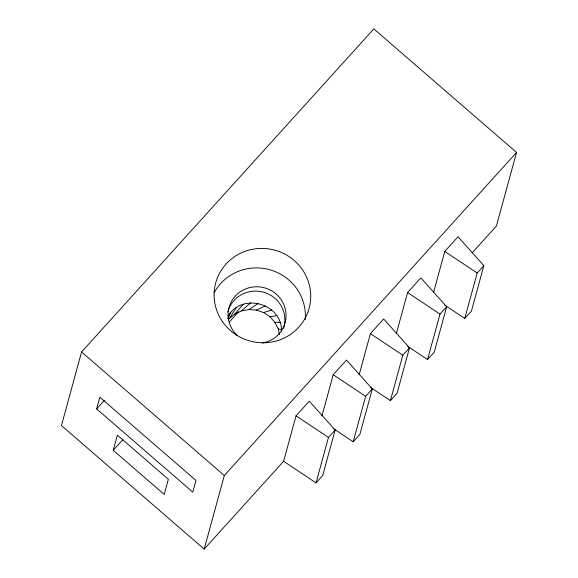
<?xml version="1.0" encoding="UTF-8"?>
<svg xmlns="http://www.w3.org/2000/svg" width="578" height="578" viewBox="0 0 578 578"><rect width="100%" height="100%" fill="white"/><g stroke="black" fill="none" stroke-linecap="round" stroke-linejoin="round"><path stroke-width="0.87" d="M281.515 331.208C282.295 303.508 241.734 292.1 228.057 316.26M472.219 252.781L496.423 226.027L516.551 152.44L373.822 28.9L81.577 351.973L61.449 425.56L204.179 549.1L283.61 461.295L296.037 415.842L309.309 401.175L335.146 430.025L322.712 475.477L316.029 482.868L283.61 461.295M96.627 408.899L99.828 397.209L195.949 480.412L192.756 492.102L96.627 408.899L104.495 400.2M113.223 450.298L117.37 435.147L168.343 479.27L164.195 494.421L113.223 450.298L122.904 439.591M204.179 549.1L224.307 475.513L516.551 152.44M321.96 415.9L333.224 374.739L346.489 360.072L372.326 388.922L359.892 434.374L353.209 441.765L334.048 429.013M316.029 482.868L328.463 437.416L335.146 430.025M359.14 374.797L370.404 333.636L383.669 318.969L409.506 347.819L397.072 393.271L390.388 400.662L370.491 387.426M353.209 441.765L365.643 396.313L372.326 388.922M396.32 333.694L407.584 292.533L420.849 277.866L446.686 306.723L434.251 352.168L427.568 359.559L407.671 346.323M390.388 400.662L402.823 355.21L409.506 347.819M433.5 292.598L444.764 251.43L458.029 236.763L483.865 265.62L471.431 311.065L464.748 318.456L444.85 305.22M427.568 359.559L440.002 314.107L446.686 306.723M464.748 318.456L477.182 273.011L483.865 265.62M227.833 318.594L230.846 312.192M236.525 307.38L229.011 318.904L234.69 314.092L243.302 304.187M229.394 321.867L238.468 311.838M234.69 314.092L241.467 310.899L250.722 302.829M241.467 310.899L248.887 309.541L258.279 303.399M248.887 309.541L256.437 310.111L265.447 305.856M256.437 310.111L263.611 312.568L271.754 310.032M263.611 312.568L269.919 316.744L276.754 315.646M269.919 316.744L274.918 322.351L280.12 322.307M274.918 322.351L278.285 329.019L281.616 329.576M444.764 251.43L477.182 273.011M407.584 292.533L440.002 314.107M370.404 333.636L402.823 355.21M333.224 374.739L365.643 396.313M296.037 415.842L328.463 437.416M81.577 351.973L224.307 475.513M278.285 329.019L279.449 334.669M227.811 311.983A29.045 28.257 15.3 0 1 262.296 291.89A29.045 28.257 15.3 0 1 284.34 325.255M284.166 326.05A29.045 28.257 15.3 0 1 283.502 328.434M237.392 335.601A29.045 28.257 15.3 0 1 240.441 291.673A29.045 28.257 15.3 0 1 283.805 304.49A29.045 28.257 15.3 0 1 262.39 342.985M214.084 292.959A48.407 47.093 15.3 0 1 270.331 269.897A48.407 47.093 15.3 0 1 305.235 319.598M222.299 321.368A48.407 47.093 15.3 0 0 305.798 316.961A48.407 47.093 15.3 0 0 259.117 248.489A48.407 47.093 15.3 0 0 222.299 321.368"/></g></svg>
